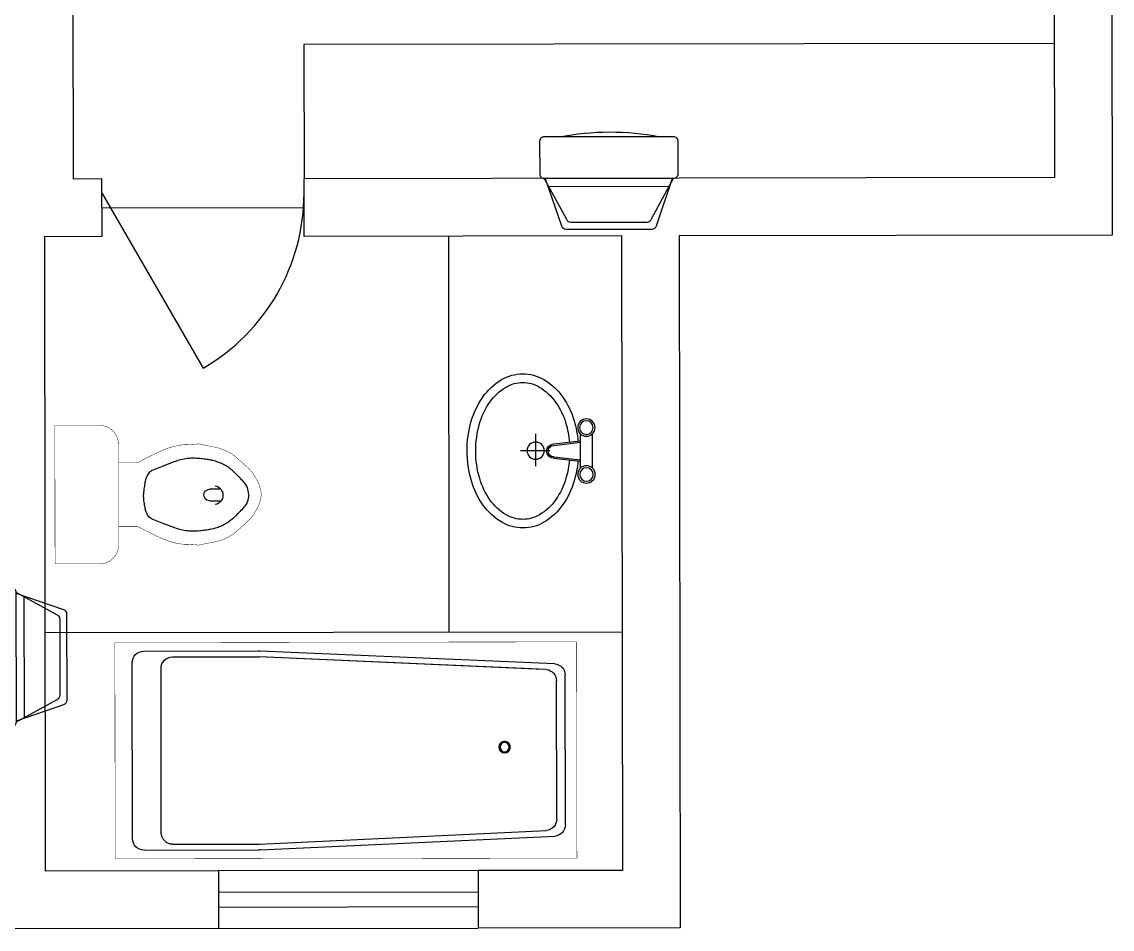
# Model space of a CAD drawing. Header units: millimetres. Extents: x 950 to 32641, y 607 to 32298.
# Drawn here: x 28024 to 31802, y 10490 to 13637 of the extents above; entities that cross this region are included whole.
import ezdxf
from ezdxf.enums import TextEntityAlignment as Align

# ---------------------------------------------------------------- set-up
doc = ezdxf.new("R2010")
doc.units = ezdxf.units.MM
for name, color, linetype in [('FURN', 1, 'Continuous'), ('PD', 40, 'Continuous'), ('PJ', 8, 'Continuous'), ('PUB_WINDW', 7, 'Continuous'), ('WALL', 255, 'Continuous'), ('WINDOW', 2, 'Continuous')]:
    doc.layers.add(name, color=color, linetype=linetype)
doc.styles.add('DIM_FONT', font='SIMPLEX', dxfattribs={"width": 0.8})
doc.styles.add('SIMPLEX', font='SIMPLEX.SHX')
doc.styles.get("Standard").update_dxf_attribs({"font": 'arial.ttf'})

# ---------------------------------------------------------------- blocks, each defined once
blk = doc.blocks.new('_DBLK')
blk.add_line((-0.5, 0), (0, -0.866))
blk.add_arc((-0.5, 0), 1, 300, 0)
at = {"style": 'SIMPLEX', "flags": 9}
blk.add_attdef('A', text='', height=1, dxfattribs=at).set_placement((0, 1.5), align=Align.MIDDLE)
blk = doc.blocks.new('M_E13')
for p, q in [((-571.8, 18), (-536, 18)), ((-571.8, 18), (-571.8, 18)), ((-536, -22), (-571.8, -21.5))]:
    blk.add_line(p, q)
at = {"const_width": 1.5}
for points in [[(-155, 240, 0.414214), (-220, 175, 0.414214)], [(-715, 0, -0.037932), (-709.3, 28, -0.057502), (-702.1, 45.5, -0.011128), (-686.4, 72.3, -0.047419), (-682.1, 78.2, -0.013557), (-668.7, 92, -0.010422), (-650.6, 109.1, -0.006492), (-631.9, 125.5, -0.010986), (-620.5, 134.9, -0.031118), (-606.6, 144.5, -0.031821), (-591.9, 152.1, -0.025304), (-572.5, 159.4, -0.028493), (-554.6, 164.1), (-520.3, 170.9), (-500, 175, -0.104917), (-491.9, 174.9, 0.047512), (-474.4, 172.7, 0.018859), (-459.7, 172.7, -0.025251), (-448.7, 172.7, -0.024361), (-434.2, 171.1, -0.018727), (-415.7, 167.5, -0.011084), (-400.7, 163.6, -0.017664), (-391.4, 160.6, -0.012553), (-374.9, 154.2, -0.012341), (-358.5, 146.9), (-319.8, 128, -0.005054), (-308, 122, -0.002567), (-285, 110)], [(-715, 0, 0.037932), (-709.3, -28, 0.057502), (-702.1, -45.5, 0.011128), (-686.4, -72.3, 0.047419), (-682.1, -78.2, 0.013557), (-668.7, -92, 0.010422), (-650.6, -109.1, 0.006492), (-631.9, -125.5, 0.010986), (-620.5, -134.9, 0.031118), (-606.6, -144.5, 0.031821), (-591.9, -152.1, 0.025304), (-572.5, -159.4, 0.028493), (-554.6, -164.1), (-520.3, -170.9), (-500, -175, 0.104917), (-491.9, -174.9, -0.047512), (-474.4, -172.7, -0.018859), (-459.7, -172.7, 0.025251), (-448.7, -172.7, 0.024361), (-434.2, -171.1, 0.018727), (-415.7, -167.5, 0.011084), (-400.7, -163.6, 0.017664), (-391.4, -160.6, 0.012553), (-374.9, -154.2, 0.012341), (-358.5, -146.9), (-319.8, -128, 0.005054), (-308, -122, 0.002567), (-285, -110)], [(-220, -175, 0.414214), (-155, -240, 0.414214)]]:
    blk.add_lwpolyline(points, format="xyb", dxfattribs=at)
for points in [[(0, 240), (-155, 240)], [(0, -240), (0, 240)], [(-220, 175), (-220, -175)], [(-220, 110), (-285, 110)], [(-285, -110), (-220, -110)], [(-155, -240), (0, -240)]]:
    blk.add_lwpolyline(points, dxfattribs=at)
for points in [[(-672.1, -0.9, -0.054114), (-665.8, 24.7, -0.08891), (-657.7, 38.7, -0.006714), (-643.3, 55.3, -0.014531), (-636.2, 62.7, -0.010713), (-617.9, 80.2, -0.017575), (-606.2, 90.2, -0.037222), (-591, 100.5, -0.034599), (-573.2, 109.1, -0.02298), (-556.1, 115.1, -0.023613), (-538.9, 119.4, -0.014842), (-521.9, 122.3, -0.012533), (-501.7, 124.6, -0.021838), (-477, 125.6, -0.029407), (-458.7, 124.6, -0.029465), (-436.1, 120.5, -0.031881), (-415.7, 114.3), (-371.4, 97.1), (-337, 83.3, -0.135973), (-323.8, 73, -0.099517), (-314.1, 52.4, -0.016651), (-311.4, 39.5, -0.010977), (-308.3, 19.8, -0.015331), (-307.5, 11.6, -0.010106), (-306.9, -0.9)], [(-672.1, -0.9, 0.054114), (-665.8, -26.5, 0.08891), (-657.7, -40.4, 0.006714), (-643.3, -57, 0.014531), (-636.2, -64.4, 0.010713), (-617.9, -81.9, 0.017575), (-606.2, -91.9, 0.037222), (-591, -102.2, 0.034599), (-573.2, -110.9, 0.02298), (-556.1, -116.9, 0.023613), (-538.9, -121.2, 0.014842), (-521.9, -124, 0.012533), (-501.7, -126.3, 0.021838), (-477, -127.4, 0.029407), (-458.7, -126.3, 0.029465), (-436.1, -122.3, 0.031881), (-415.7, -116), (-371.4, -98.8), (-337, -85.1, 0.135973), (-323.8, -74.7, 0.099517), (-314.1, -54.1, 0.016651), (-311.4, -41.2, 0.010977), (-308.3, -21.5, 0.015331), (-307.5, -13.3, 0.010106), (-306.9, -0.9)]]:
    blk.add_lwpolyline(points, format="xyb")
for centre, radius, start, end in [((-548.8, -2.6), 33.2, 100.0495, 259.9505), ((-536, -2), 20, 270, 90)]:
    blk.add_arc(centre, radius, start, end)
at = {"width": 0.8, "flags": 9}
for tag in ['XSIZE', 'YSIZE']:
    blk.add_attdef(tag, (0, 0), '', height=0.5, dxfattribs=at)
blk = doc.blocks.new('_E7MJB')
at = {"layer": 'PJ'}
for p, q in [((0, 52.2), (0, -48.9)), ((-58.5, 0), (53.8, 0)), ((-23.1, -62.4), (-33.6, -154.5)), ((-18.1, -63), (-28.7, -155.1)), ((21.4, -63), (32, -155.1)), ((26.3, -62.4), (36.9, -154.5)), ((61.2, -155.1), (-57.9, -155.1)), ((61.2, -196.9), (-57.9, -196.9))]:
    blk.add_line(p, q, dxfattribs=at)
for points in [[(35.6, -146.9, 0.047273), (104.6, -133.8, 0.082314), (187.3, -94.2, 0.106842), (248.3, -28.4, 0.13438), (268.2, 44.5, 0.13438), (248.3, 117.4, 0.106842), (187.3, 183.2, 0.082314), (104.6, 222.8, 0.07067), (0.9, 237.6, 0.07067), (-102.7, 222.8, 0.082314), (-185.4, 183.2, 0.106842), (-246.4, 117.4, 0.13438), (-266.4, 44.5, 0.13438)], [(32.8, -117, 0.047273), (96.2, -105, 0.082314), (170.1, -69.6, 0.106842), (222.5, -13.1, 0.13438), (238.2, 44.5, 0.13438), (222.5, 102.1, 0.106842), (170.1, 158.7, 0.082314), (96.2, 194, 0.07067), (0.9, 207.6, 0.07067), (-94.4, 194, 0.082314), (-168.2, 158.7, 0.106842), (-220.6, 102.1, 0.13438), (-236.4, 44.5, 0.13438)], [(-266.4, 44.5, 0.13438), (-246.4, -28.4, 0.106842), (-185.4, -94.2, 0.082314), (-102.7, -133.8, 0.048274), (-32.2, -147.1, 0.048274)], [(-236.4, 44.5, 0.13438), (-220.6, -13.1, 0.106842), (-168.2, -69.6, 0.082314), (-94.4, -105, 0.048274), (-29.6, -117.2, 0.048274)]]:
    blk.add_lwpolyline(points, format="xyb", dxfattribs=at)
for centre, radius in [((0, 0), 29.7), ((-79.7, -176), 30.2), ((82.9, -176), 30.2), ((-79.7, -176), 23.5), ((82.9, -176), 23.5)]:
    blk.add_circle(centre, radius, dxfattribs=at)
for radius in [24.8, 19.8]:
    blk.add_arc((1.7, -63), radius, 360, 180, dxfattribs=at)
at = {"style": 'DIM_FONT', "width": 0.8, "flags": 9}
for tag in ['YSIZE', 'XSIZE']:
    blk.add_attdef(tag, (0, 0), '', height=0.5, dxfattribs=at)
blk = doc.blocks.new('TV')
blk.add_line((-251.4, 109.2), (276.7, 109.2))
for points in [[(-263.2, 74.7), (-192.5, 280.4, -0.325839), (-173.5, 294.3), (198.8, 294.3, -0.325839), (217.8, 280.4), (288.5, 74.7)], [(-267.4, 74.7), (-171, 250.8, -0.320259), (-152.1, 264.3), (177.4, 264.3, -0.320259), (196.3, 250.8), (292.6, 74.7)]]:
    blk.add_lwpolyline(points, format="xyb")
blk.add_lwpolyline([(312.6, 54.7), (312.6, -85.7, -0.414214), (292.6, -105.7), (-267.4, -105.7, -0.414214), (-287.4, -85.7), (-287.4, 54.7, -0.414214), (-267.4, 74.7), (292.6, 74.7, -0.414214)], format="xyb", close=True)
blk.add_arc((15.1, 1018.9), 1145.5, 259.0435, 280.9565)
blk = doc.blocks.new('M_E10')
for p, q in [((-700, -30), (-302.2, -30)), ((-297.8, -30.2), (724.3, -76.1)), ((-740, -70), (-740, -680)), ((-600, -50), (-300, -50)), ((-300, -50), (694.6, -95.9)), ((-640, -90), (-640, -660)), ((730, -135.6), (730, -614.4)), ((760, -115.9), (760, -634.1)), ((694.6, -654.1), (-300, -700)), ((684.7, -654.2), (-300, -700)), ((724.3, -673.9), (-297.8, -719.8)), ((-600, -700), (-300, -700)), ((-700, -720), (-302.2, -720))]:
    blk.add_line(p, q)
at = {"const_width": 1.5}
for points in [[(-800, 0), (800, 0)], [(-800, -750), (-800, 0)], [(800, 0), (800, -750)], [(800, -750), (-800, -750)]]:
    blk.add_lwpolyline(points, dxfattribs=at)
for radius in [20, 16]:
    blk.add_circle((550, -385.5), radius)
for centre, start, end in [((-700, -70), 90, 180), ((-302.2, -70), 83.7966, 90), ((-600, -90), 90, 180), ((690, -135.6), 0, 83.3675), ((720, -115.9), 0, 83.7966), ((690, -614.4), 276.6325, 0), ((720, -634.1), 276.2034, 0), ((-700, -680), 180, 270), ((-600, -660), 180, 270), ((-302.2, -680), 270, 276.2034)]:
    blk.add_arc(centre, 40, start, end)
at = {"width": 0.8, "flags": 9}
for tag in ['XSIZE', 'YSIZE']:
    blk.add_attdef(tag, (0, 0), '', height=0.5, dxfattribs=at)
blk = doc.blocks.new('A$C30363566')
at = {"layer": 'FURN'}
for p, q in [((18734.5, 30623.4), (18734.5, 28023.4)), ((18734.5, 28023.4), (19199.9, 28023.4))]:
    blk.add_line(p, q, dxfattribs=at)
at = {"layer": 'PJ'}
for p, q in [((20772.6, 27123.4), (20772.6, 29123.5)), ((19399.9, 28523.3), (20772.6, 28523.3)), ((19299.9, 27323.4), (19299.9, 28023.4))]:
    blk.add_line(p, q, dxfattribs=at)
at = {"layer": 'WALL'}
for p, q in [((18400, 30823.4), (19399.9, 30823.4)), ((19399.9, 30823.4), (19399.9, 29323.4)), ((18400, 30623.4), (19199.9, 30623.4)), ((19199.9, 30623.4), (19199.9, 28023.4)), ((19399.9, 29323.4), (21800, 29323.4)), ((21800, 29323.4), (21800, 28623.4)), ((19399.9, 29123.4), (21600, 29123.4)), ((19399.9, 29123.4), (19399.9, 28023.4)), ((21600, 29123.4), (21600, 28623.4)), ((21600, 28623.4), (21800, 28623.4)), ((19399.9, 28023.4), (19199.9, 28023.4)), ((21600, 27723.4), (21600, 27123.4)), ((21600, 27723.4), (21800, 27723.4)), ((21800, 27723.4), (21800, 26373.4)), ((19199.9, 27323.4), (19199.9, 27223.4)), ((19399.9, 27323.4), (19199.9, 27323.4)), ((19399.9, 27323.4), (19399.9, 27123.4)), ((18300, 27223.4), (19199.9, 27223.4)), ((19399.9, 27123.4), (21600, 27123.4))]:
    blk.add_line(p, q, dxfattribs=at)
at = {"layer": 'WINDOW'}
for p, q in [((21600, 28623.4), (21600, 27723.4)), ((21675, 28623.4), (21675, 27723.4)), ((21725, 27723.4), (21725, 28623.4)), ((21800, 27723.4), (21800, 28623.4))]:
    blk.add_line(p, q, dxfattribs=at)
at = {"layer": 'FURN', "xscale": -0.8, "yscale": 0.8, "zscale": 0.8}
for p, rotation in [((19140.8, 29069.9), 270.0000000000046), ((20867.6, 26964.4), 4.556355293061642e-12)]:
    blk.add_blockref('TV', p, dxfattribs=dict(at, rotation=rotation))
at = {"layer": 'PJ', "xscale": -1}
for name, p, rotation in [('_E7MJB', (20144.1, 28824.6), 180.0000000000065), ('M_E10', (21557.4, 28165.7), 270.0000000000063), ('M_E13', (20294.5, 27158.9), 90.00000000000632)]:
    blk.add_blockref(name, p, dxfattribs=dict(at, rotation=rotation))
at = {"layer": 'WINDOW', "xscale": -700, "yscale": -700, "zscale": 700, "rotation": 270.0000000000065}
blk.add_blockref('_DBLK', (19249.9, 27673.4), dxfattribs=at)
blk = doc.blocks.new('1T4F57')
at = {"layer": 'PD', "rotation": 270.084029135063}
blk.add_blockref('A$C30363566', (-5579.8, 5855.4), dxfattribs=at)

msp = doc.modelspace()

# ---------------------------------------------------------------- block references
at = {"layer": 'PUB_WINDW'}
msp.add_blockref('1T4F57', (6529.8, 26396.1), dxfattribs=at)

doc.saveas('drawing.dxf')
